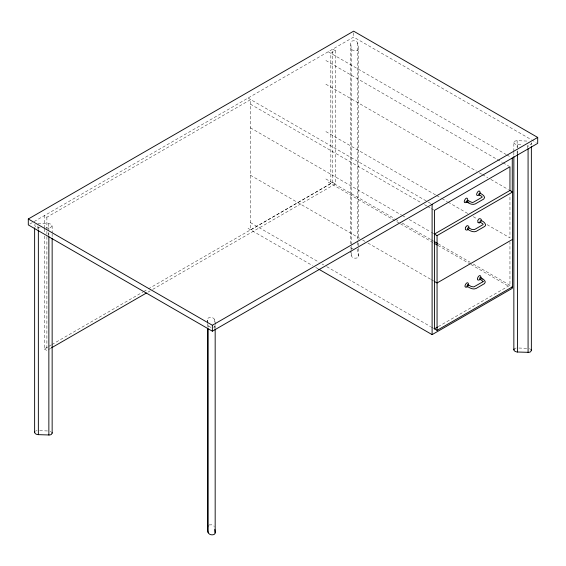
<?xml version="1.0" encoding="UTF-8"?>
<svg xmlns="http://www.w3.org/2000/svg" width="566" height="566" viewBox="0 0 566 566"><rect width="100%" height="100%" fill="white"/><g stroke="black" fill="none" stroke-linecap="round" stroke-linejoin="round"><path stroke-width="0.42" stroke-dasharray="2.83 2.12" d="M37.922 223.308L48.428 223.676C54.753 223.74 50.947 230.022 46.235 227.631M207.878 318.325C209.576 316.925 212.285 317.222 213.948 318.538C214.882 320.88 216.912 326.066 213.608 327.325M350.729 243.805L350.729 42.676C350.906 40.773 353.453 40.625 354.924 40.879C358.978 41.24 357.875 46.221 358.377 48.987L358.377 239.531M358.377 48.987C358.2 50.89 355.653 51.039 354.182 50.784C350.128 50.424 351.231 45.443 350.729 42.676M358.377 248.354C357.931 251.424 360.577 258.69 355.094 258.195C351.019 258.464 350.552 253.95 350.821 250.844M513.85 151.384L513.85 142.561L514.727 141.167L517.14 140.665L528.559 141.139M531.191 142.66C531.962 144.443 529.436 145.229 528.078 145.08L528.078 146.849M35 224.207C33.635 226.931 38.276 227.645 40.108 227.412M29.821 224.037L353.63 37.087L530.823 139.392M44.261 228.056L44.261 215.703L46.886 217.217L250.667 99.574L250.667 229.874L330.834 183.589L330.834 53.282L335.348 50.678L335.348 183.95L150.945 290.408M44.261 236.001L44.261 348.967L48.082 346.76M48.853 346.321L51.145 344.991M51.909 344.553L142.965 291.985M143.729 291.54L147.556 289.332M148.32 288.893L332.716 182.429L335.348 183.95M44.261 348.967L46.886 350.488L50.714 348.281M147.889 292.176L150.181 290.853M438.24 326.646L509.952 285.243L509.952 242.248M35.509 431.115L37.023 430.648M514.727 348.472L516.242 348.005M353.113 248.12L351.599 248.587L350.729 249.981L350.729 247.335M209.08 524.937L211.719 524.823L214.351 526.345M513.85 142.561C515.088 145.625 519.482 144.471 521.951 144.868M518.888 348.033L526.769 348.316M39.677 430.669L48.428 430.988M210.969 327.431L208.345 325.91L207.984 323.653M529.422 348.677L530.788 349.463M50.211 431.32L50.968 431.667M531.587 139.83L536.172 142.476M335.348 50.678L332.716 49.164L332.716 182.429M328.209 51.768L506.153 154.504M506.917 154.942L510.744 157.15M325.882 60.512L502.311 162.371M503.075 162.817L509.188 166.34M325.882 84.207L476.346 171.074M479.402 172.835L481.694 174.158M482.458 174.597L487.8 177.689M490.856 179.45L508.424 189.596M325.882 131.588L435.862 195.086M436.627 195.525L441.211 198.171M441.975 198.616L447.324 201.701M448.088 202.14L467.94 213.608M473.289 216.693L477.11 218.9M487.036 224.631L509.952 237.862L509.952 194.86M248.035 98.052L427.514 201.673M428.278 202.112L432.106 204.326M250.356 104.116L421.444 202.89M424.5 204.651L426.792 205.974M427.556 206.42L430.606 208.182M431.37 208.621L433.662 209.944M250.356 127.81L401.584 215.115M402.348 215.554L406.169 217.761M409.225 219.523L430.606 231.876M431.37 232.315L433.662 233.638M325.882 178.969L394.622 218.66M395.386 219.099L399.207 221.306M402.256 223.068L430.521 239.383M431.285 239.821L433.577 241.144M438.155 243.79L470.233 262.313M473.289 264.074L512.584 286.764M328.209 182.075L399.738 223.372M400.502 223.811L433.422 242.821M438.013 245.467L470.169 264.032M470.933 264.478L509.216 286.573M250.356 175.191L359.58 238.251M362.636 240.012L364.921 241.335M367.978 243.097L430.606 279.257M431.37 279.696L433.662 281.019M250.356 222.572L319.097 262.263M322.153 264.025L323.681 264.909M326.738 266.671L430.606 326.639M431.37 327.084L433.662 328.407M248.035 228.36L312.673 265.68M315.736 267.449L318.035 268.772M357.153 249.203L357.733 250.229L358.377 256.292M207.609 320.186L207.892 322.783M531.361 143.184L531.361 144.953M527.646 145.448L527.646 148.094M517.572 144.705L517.572 150.004M517.572 150.881L517.572 153.528M517.14 140.665L517.14 147.719M517.14 151.249L517.14 153.895M513.85 152.268L513.85 155.791M358.377 243.062L358.377 247.476M357.733 42.924L357.733 241.406M357.733 242.29L357.733 245.821M353.63 32.856L353.63 37.087M351.373 48.74L351.373 245.46M351.373 246.344L351.373 251.637M351.373 252.514L351.373 256.044M215.172 325.634L215.172 328.28M214.521 319.564L214.521 322.21M214.521 325.74L214.521 328.386M208.168 325.386L208.168 327.148M207.517 320.2L207.517 322.846M207.517 323.731L207.517 327.254M52.15 225.827L52.15 232.881M52.15 233.765L52.15 237.295M48.86 227.723L48.86 232.138M48.86 233.015L48.86 235.661M48.428 223.676L48.428 228.975M48.428 232.499L48.428 235.145M46.886 217.217L46.886 230.461M46.886 231.338L46.886 235.753M46.886 236.638L46.886 350.488M44.261 228.94L44.261 232.47M38.354 227.348L38.354 229.117M37.922 225.954L37.922 229.478"/><path stroke-width="0.85" d="M468.881 228.261L468.804 226.485L467.877 225.749M468.648 285.455C468.485 277.581 461.078 289.7 467.806 286.721M480.286 193.728C479.911 185.62 472.716 198.546 479.671 194.824M481.277 221.101C482.317 218.476 478.503 217.627 477.952 220.231M481.043 278.302C480.668 270.194 473.473 283.12 480.428 279.399M52.15 238.18L52.15 433.132L51.273 434.525L49.758 434.992L38.354 434.653C36.875 434.589 34.413 433.881 34.696 431.985M215.172 329.164L215.172 532.939C214.839 535.146 211.748 535.061 210.106 534.502C206.809 533.313 207.34 528.262 207.878 525.63M531.361 146.714L531.361 350.488L530.491 351.882L528.977 352.349L517.572 352.017C516.008 352.08 512.93 350.807 514.211 348.875M465.393 227.822L465.393 229.364M477.789 220.669L477.952 222.459M467.806 201.185C467.834 192.199 460.017 206.286 467.488 201.751M465.556 227.383L466.342 226.244M468.273 229.35L466.879 230.164L465.776 229.782M480.668 222.197L479.275 223.004L478.171 222.622M28.3 218.992L353.63 31.165L537.7 137.439L537.7 143.361L212.37 331.188L28.3 224.914L28.3 218.992L212.37 325.266L537.7 137.439M51.478 347.835L146.353 293.061M509.952 190.473L434.426 234.076L437.058 235.597L512.584 191.994L512.584 286.764L437.058 330.367L434.426 328.846L434.426 210.389L509.952 166.786L509.952 190.473L512.584 191.994M466.66 225.975L467.311 225.685M512.584 239.376L437.058 282.979L434.426 281.465M434.426 328.846L437.483 327.084M318.8 269.218L432.106 334.633L512.272 288.342L512.272 286.58M467.643 229.272C470.098 230.801 473.296 232.633 476.232 231.331L484.744 226.414C488.217 224.214 479.543 217.769 480.003 222.098M466.688 286.063C469.348 287.662 472.773 289.941 475.992 288.533L484.503 283.616C487.347 281.005 481.716 278.118 479.961 277.34M468.924 202.479L468.478 202.26M465.931 201.489C468.591 203.088 472.016 205.366 475.235 203.951L483.746 199.041C486.413 196.742 481.716 193.876 479.918 193.176M479.883 193.162L479.006 193.664L479.006 194.725M468.485 227.688L467.608 228.197L467.608 229.251M480.64 277.736C477.244 279.137 483.541 280.368 482.791 281.833L473.862 286.891L471.393 286.587L467.566 284.5M468.245 284.889L467.367 285.398L467.367 286.453M479.041 194.739L481.836 196.43L482.147 197.18L473.473 202.189C471.924 204.036 466.306 197.76 466.61 201.878M480.039 222.12L482.833 223.811L483.145 224.56L474.45 229.584L471.627 229.393L468.521 227.709M434.341 241.59L437.391 243.352M434.186 243.26L437.249 245.028M482.274 279.371L481.949 279.194M531.191 349.965L531.361 350.488M51.973 432.601L52.15 433.132M214.804 529.472L215.172 532.939M528.078 148.61L528.078 352.392M517.572 154.412L517.572 352.017M513.85 156.676L513.85 349.866M512.272 158.034L512.272 192.376M437.058 235.597L437.058 330.367M432.106 204.326L432.106 334.633M212.37 325.266L212.37 331.188M208.168 328.91L208.168 532.691M207.517 328.139L207.517 526.621M48.86 236.546L48.86 435.028M38.354 229.994L38.354 434.653M34.632 227.85L34.632 432.509M482.989 281.543C482.805 282.505 482.805 280.481 482.982 281.571"/></g></svg>
